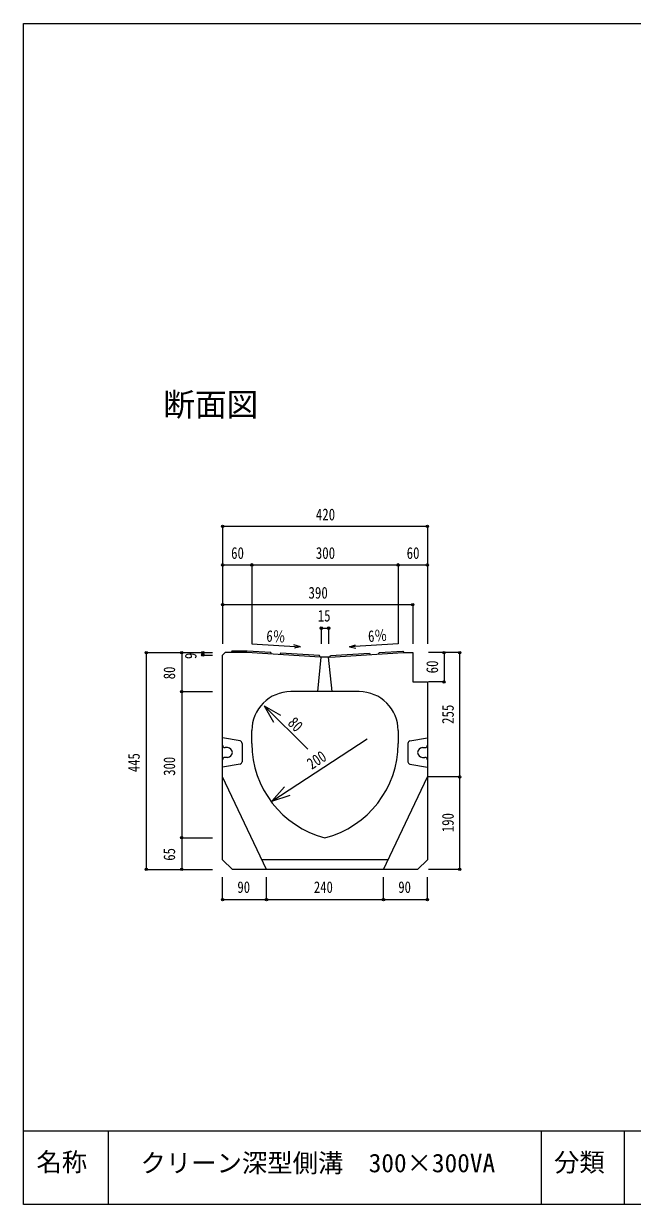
# Model space of a CAD drawing. Units: millimetres, scale not verified. Extents: x 371 to 3955, y 218 to 2642.
# Drawn here: x 371 to 1620, y 218 to 2642 of the extents above; entities that cross this region are included whole.
import ezdxf
from ezdxf.enums import TextEntityAlignment as Align

# ---------------------------------------------------------------- set-up
doc = ezdxf.new("R2010")
doc.units = ezdxf.units.MM
doc.header["$LTSCALE"] = 10
doc.header["$PDMODE"] = 32
doc.header["$PDSIZE"] = 5
doc.layers.add('1', color=7, linetype='Continuous', lineweight=18)
doc.styles.add('ＭＳ ゴシック', font='')
doc.styles.get('ＭＳ ゴシック').set_extended_font_data('MS Gothic')

msp = doc.modelspace()

# ---------------------------------------------------------------- linework, layer by layer
at = {"layer": '1'}
for p, q in [((371.38, 2642.45), (3954.84, 2642.45)), ((371.38, 218.3), (371.38, 2642.45)), ((779.37, 1610.38), (1199.37, 1610.38)), ((779.37, 1610.38), (779.37, 1368.87)), ((1199.37, 1610.38), (1199.37, 1368.87)), ((779.37, 1531.24), (839.37, 1531.24)), ((779.37, 1531.24), (779.37, 1368.87)), ((839.37, 1531.24), (839.37, 1368.87)), ((839.37, 1531.24), (1139.37, 1531.24)), ((1139.37, 1531.24), (1139.37, 1368.87)), ((1139.37, 1531.24), (1199.37, 1531.24)), ((1199.37, 1531.24), (1199.37, 1368.87)), ((779.37, 1449.68), (1169.37, 1449.68)), ((779.37, 1449.68), (779.37, 1368.87)), ((1169.37, 1449.68), (1169.37, 1368.87)), ((981.87, 1401.31), (996.87, 1401.31)), ((981.87, 1401.31), (981.87, 1368.87)), ((996.87, 1401.31), (996.87, 1368.87)), ((839.37, 1368.87), (939.19, 1362.88)), ((939.19, 1362.88), (925.78, 1367.35)), ((939.19, 1362.88), (926.79, 1360.34)), ((1139.37, 1368.87), (1039.55, 1362.88)), ((1039.55, 1362.88), (1052.21, 1367.1)), ((1039.55, 1362.88), (1052.76, 1360.18)), ((622.99, 1351.01), (622.99, 906.01)), ((622.99, 1351.01), (758.51, 1351.01)), ((695.66, 1351.01), (695.66, 1271.01)), ((695.66, 1351.01), (758.51, 1351.01)), ((738.85, 1351.01), (738.85, 1346.01)), ((738.85, 1351.01), (758.51, 1351.01)), ((738.85, 1346.01), (758.51, 1346.01)), ((779.37, 1346.01), (784.37, 1351.01)), ((779.37, 1096.01), (779.37, 1346.01)), ((829.37, 1351.01), (784.37, 1351.01)), ((798.32, 1354.01), (796.82, 1351.01)), ((829.46, 1354.01), (798.32, 1354.01)), ((979.37, 1342.01), (829.37, 1351.01)), ((878.23, 1351.08), (829.46, 1354.01)), ((879.55, 1347.99), (878.23, 1351.08)), ((898.19, 1349.88), (896.52, 1346.98)), ((978.05, 1345.09), (898.19, 1349.88)), ((974.37, 1271.01), (981.87, 1342.01)), ((979.37, 1342.01), (978.05, 1345.09)), ((999.37, 1342.01), (979.37, 1342.01)), ((1004.37, 1271.01), (996.87, 1342.01)), ((999.37, 1342.01), (1149.37, 1351.01)), ((999.37, 1342.01), (1000.68, 1345.09)), ((1000.68, 1345.09), (1080.54, 1349.88)), ((1080.54, 1349.88), (1082.22, 1346.98)), ((1099.19, 1347.99), (1100.5, 1351.08)), ((1100.5, 1351.08), (1149.28, 1354.01)), ((1149.28, 1354.01), (1151.01, 1351.01)), ((1149.37, 1351.01), (1169.37, 1351.01)), ((1169.37, 1351.01), (1169.37, 1291.01)), ((1233.54, 1351.01), (1201.7, 1351.01)), ((1265.68, 1351.01), (1201.7, 1351.01)), ((1233.54, 1351.01), (1233.54, 1291.01)), ((1265.68, 1096.01), (1265.68, 1351.01)), ((1169.37, 1291.01), (1199.37, 1291.01)), ((1199.37, 1291.01), (1199.37, 1096.01)), ((1233.54, 1291.01), (1201.7, 1291.01)), ((695.66, 1271.01), (758.51, 1271.01)), ((695.66, 1271.01), (695.66, 971.01)), ((1059.37, 1271.01), (919.37, 1271.01)), ((864.38, 1241.9), (898.29, 1222.63)), ((864.38, 1241.9), (884.11, 1208.26)), ((864.38, 1241.9), (954.51, 1152.99)), ((839.37, 1164.65), (839.37, 1191.01)), ((1139.37, 1191.01), (1139.37, 1164.65)), ((815.23, 1169.73), (779.37, 1176.01)), ((819.37, 1164.8), (819.37, 1127.21)), ((880.6, 1046.31), (1075.7, 1174.08)), ((1159.37, 1164.8), (1159.37, 1127.21)), ((1163.5, 1169.73), (1199.37, 1176.01)), ((789.37, 1156.01), (784.37, 1156.01)), ((1189.37, 1156.01), (1194.37, 1156.01)), ((815.23, 1122.28), (779.37, 1116.01)), ((789.37, 1136.01), (784.37, 1136.01)), ((1163.5, 1122.28), (1199.37, 1116.01)), ((1189.37, 1136.01), (1194.37, 1136.01)), ((779.37, 926.01), (779.37, 1096.01)), ((869.37, 906.01), (779.37, 1096.01)), ((1109.37, 906.01), (1199.37, 1096.01)), ((1199.37, 1096.01), (1199.37, 926.01)), ((1265.68, 1096.01), (1201.7, 1096.01)), ((1265.68, 906.01), (1265.68, 1096.01)), ((880.6, 1046.31), (906.58, 1075.39)), ((880.6, 1046.31), (917.64, 1058.5)), ((695.66, 971.01), (758.51, 971.01)), ((695.66, 971.01), (695.66, 906.01)), ((799.37, 906.01), (779.37, 926.01)), ((1118.84, 926.01), (859.89, 926.01)), ((1179.37, 906.01), (1199.37, 926.01)), ((622.99, 906.01), (758.51, 906.01)), ((695.66, 906.01), (758.51, 906.01)), ((869.37, 906.01), (799.37, 906.01)), ((1109.37, 906.01), (869.37, 906.01)), ((1179.37, 906.01), (1109.37, 906.01)), ((1265.68, 906.01), (1201.7, 906.01)), ((779.37, 844.08), (779.37, 890.27)), ((869.37, 844.08), (869.37, 890.27)), ((1109.37, 844.08), (1109.37, 890.27)), ((1199.37, 844.08), (1199.37, 890.27)), ((779.37, 844.08), (869.37, 844.08)), ((869.37, 844.08), (1109.37, 844.08)), ((1109.37, 844.08), (1199.37, 844.08)), ((3954.84, 368.3), (371.38, 368.3)), ((544.6, 368.3), (544.6, 218.3)), ((1432.7, 368.3), (1432.7, 218.3)), ((1602.7, 368.3), (1602.7, 218.3)), ((3954.84, 218.3), (371.38, 218.3))]:
    msp.add_line(p, q, dxfattribs=at)
for centre, radius, start, end in [((919.37, 1191.01), 80, 90, 180), ((1059.37, 1191.01), 80, 0, 90), ((814.37, 1164.8), 5, 0, 80.07375), ((1039.37, 1164.65), 200, 180, 255.52247), ((939.37, 1164.65), 200, 284.4775, 0), ((1164.37, 1164.8), 5, 99.92624, 180), ((784.37, 1161.01), 5, 180, 270), ((789.37, 1146.01), 10, 270, 90), ((1189.37, 1146.01), 10, 90, 270), ((1194.37, 1161.01), 5, 270, 0), ((784.37, 1131.01), 5, 90, 180), ((814.37, 1127.21), 5, 279.92623, 0), ((1164.37, 1127.21), 5, 180, 260.07374), ((1194.37, 1131.01), 5, 0, 90)]:
    msp.add_arc(centre, radius, start, end, dxfattribs=at)
for p in [(779.37, 1610.38), (1199.37, 1610.38), (779.37, 1531.24), (839.37, 1531.24), (1139.37, 1531.24), (1199.37, 1531.24), (779.37, 1449.68), (1169.37, 1449.68), (981.87, 1401.31), (996.87, 1401.31), (622.99, 1351.01), (695.66, 1351.01), (738.85, 1351.01), (738.85, 1346.01), (1233.54, 1351.01), (1265.68, 1351.01), (1233.54, 1291.01), (695.66, 1271.01), (1265.68, 1096.01), (695.66, 971.01), (622.99, 906.01), (695.66, 906.01), (1265.68, 906.01), (779.37, 844.08), (869.37, 844.08), (1109.37, 844.08), (1199.37, 844.08)]:
    msp.add_point(p, dxfattribs=at)

# ---------------------------------------------------------------- texts
at = {"layer": '1', "style": 'ＭＳ ゴシック'}
for s, height, p in [('断面図', 47.65, (657.62, 1822.38)), ('名称', 38.12, (397.62, 274.76)), ('クリーン深型側溝\u3000300×300VA', 38.12, (611.05, 272.77)), ('分類', 38.12, (1459.08, 274.19))]:
    msp.add_text(s, height=height, dxfattribs=at).set_placement(p, align=Align.BOTTOM_LEFT)
at = {"layer": '1', "style": 'ＭＳ ゴシック', "width": 0.8}
for s, height, p in [('420', 24.19, (970.62, 1615.38)), ('60', 24.19, (796.87, 1536.24)), ('300', 24.19, (970.62, 1536.24)), ('60', 24.19, (1156.87, 1536.24)), ('390', 24.19, (955.62, 1454.68)), ('15', 23.83, (974.74, 1407.81)), ('90', 23.83, (809.74, 850.58)), ('240', 23.83, (966.62, 850.58)), ('90', 23.83, (1139.74, 850.58))]:
    msp.add_text(s, height=height, dxfattribs=at).set_placement(p, align=Align.BOTTOM_LEFT)
for s, height, rotation, p in [('6％', 23.83, 356.566, (868.17, 1366.57)), ('6％', 23.83, 3.434, (1078.83, 1365.59)), ('9', 23.83, 90, (733.01, 1337.89)), ('60', 24.19, 90, (1228.54, 1308.51)), ('80', 23.83, 90, (689.16, 1296.38)), ('255', 24.19, 90, (1260.68, 1204.76)), ('80', 23.83, 315.39, (906.41, 1199.46)), ('445', 23.83, 90, (616.49, 1105.76)), ('200', 23.83, 33.221, (966.21, 1104.23)), ('300', 23.83, 90, (689.16, 1098.26)), ('190', 24.19, 90, (1260.68, 982.26)), ('65', 23.83, 90, (689.16, 923.88))]:
    msp.add_text(s, height=height, rotation=rotation, dxfattribs=at).set_placement(p, align=Align.BOTTOM_LEFT)

doc.saveas('drawing.dxf')
